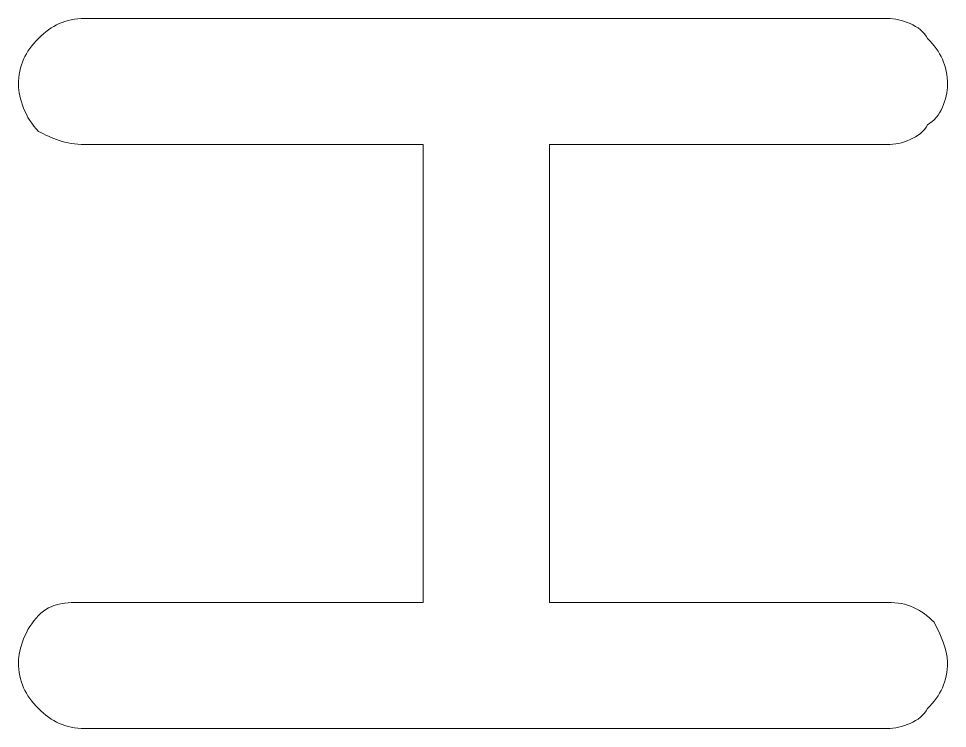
# Model space of a CAD drawing. Header units: inches. Extents: x -1525 to 612, y 0 to 1008.
# Drawn here: x 524.64 to 533.04, y 870.48 to 876.9 of the extents above; entities that cross this region are included whole.
import ezdxf

# ---------------------------------------------------------------- set-up
doc = ezdxf.new("R2010")
doc.units = ezdxf.units.IN
doc.header["$MEASUREMENT"] = 0
doc.layers.add('Layer 1', color=7, linetype='Continuous', lineweight=0)

# ---------------------------------------------------------------- blocks, each defined once
blk = doc.blocks.new('Block_33')
at = {"layer": 'Layer 1'}
blk.add_open_spline([(529.44, 875.7599), (529.44, 875.7599), (529.44, 871.62), (529.44, 871.62), (529.44, 871.62), (532.5, 871.62), (532.5, 871.62), (532.68, 871.62), (532.8, 871.56), (532.92, 871.44), (532.98, 871.32), (533.04, 871.2), (533.04, 871.08), (533.04, 870.9), (532.98, 870.78), (532.86, 870.66), (532.8, 870.54), (532.62, 870.48), (532.5, 870.48), (532.5, 870.48), (525.24, 870.48), (525.24, 870.48), (525.06, 870.48), (524.94, 870.54), (524.82, 870.66), (524.7, 870.78), (524.64, 870.9), (524.64, 871.08), (524.64, 871.2), (524.7, 871.38), (524.82, 871.5), (524.94, 871.62), (525.06, 871.62), (525.24, 871.62), (525.24, 871.62), (528.3, 871.62), (528.3, 871.62), (528.3, 871.62), (528.3, 875.7599), (528.3, 875.7599), (528.3, 875.7599), (525.24, 875.7599), (525.24, 875.7599), (525.06, 875.7599), (524.94, 875.82), (524.82, 875.88), (524.7, 876), (524.64, 876.18), (524.64, 876.3), (524.64, 876.48), (524.7, 876.6), (524.82, 876.72), (524.94, 876.84), (525.06, 876.9), (525.24, 876.9), (525.24, 876.9), (532.5, 876.9), (532.5, 876.9), (532.62, 876.9), (532.8, 876.84), (532.86, 876.72), (532.98, 876.6), (533.04, 876.48), (533.04, 876.3), (533.04, 876.18), (532.98, 876), (532.86, 875.94), (532.8, 875.82), (532.62, 875.7599), (532.5, 875.7599), (532.5, 875.7599), (529.44, 875.7599), (529.44, 875.7599)], degree=3, knots=[0, 0, 0, 0, 1, 1, 1, 2, 2, 2, 3, 3, 3, 4, 4, 4, 5, 5, 5, 6, 6, 6, 7, 7, 7, 8, 8, 8, 9, 9, 9, 10, 10, 10, 11, 11, 11, 12, 12, 12, 13, 13, 13, 14, 14, 14, 15, 15, 15, 16, 16, 16, 17, 17, 17, 18, 18, 18, 19, 19, 19, 20, 20, 20, 21, 21, 21, 22, 22, 22, 23, 23, 23, 24, 24, 24, 24], dxfattribs=at)
blk = doc.blocks.new('Block_32')
at = {"layer": 'Layer 1'}
blk.add_blockref('Block_33', (0, 0), dxfattribs=at)

msp = doc.modelspace()

# ---------------------------------------------------------------- block references
at = {"layer": 'Layer 1'}
msp.add_blockref('Block_32', (0, 0), dxfattribs=at)

doc.saveas('drawing.dxf')
